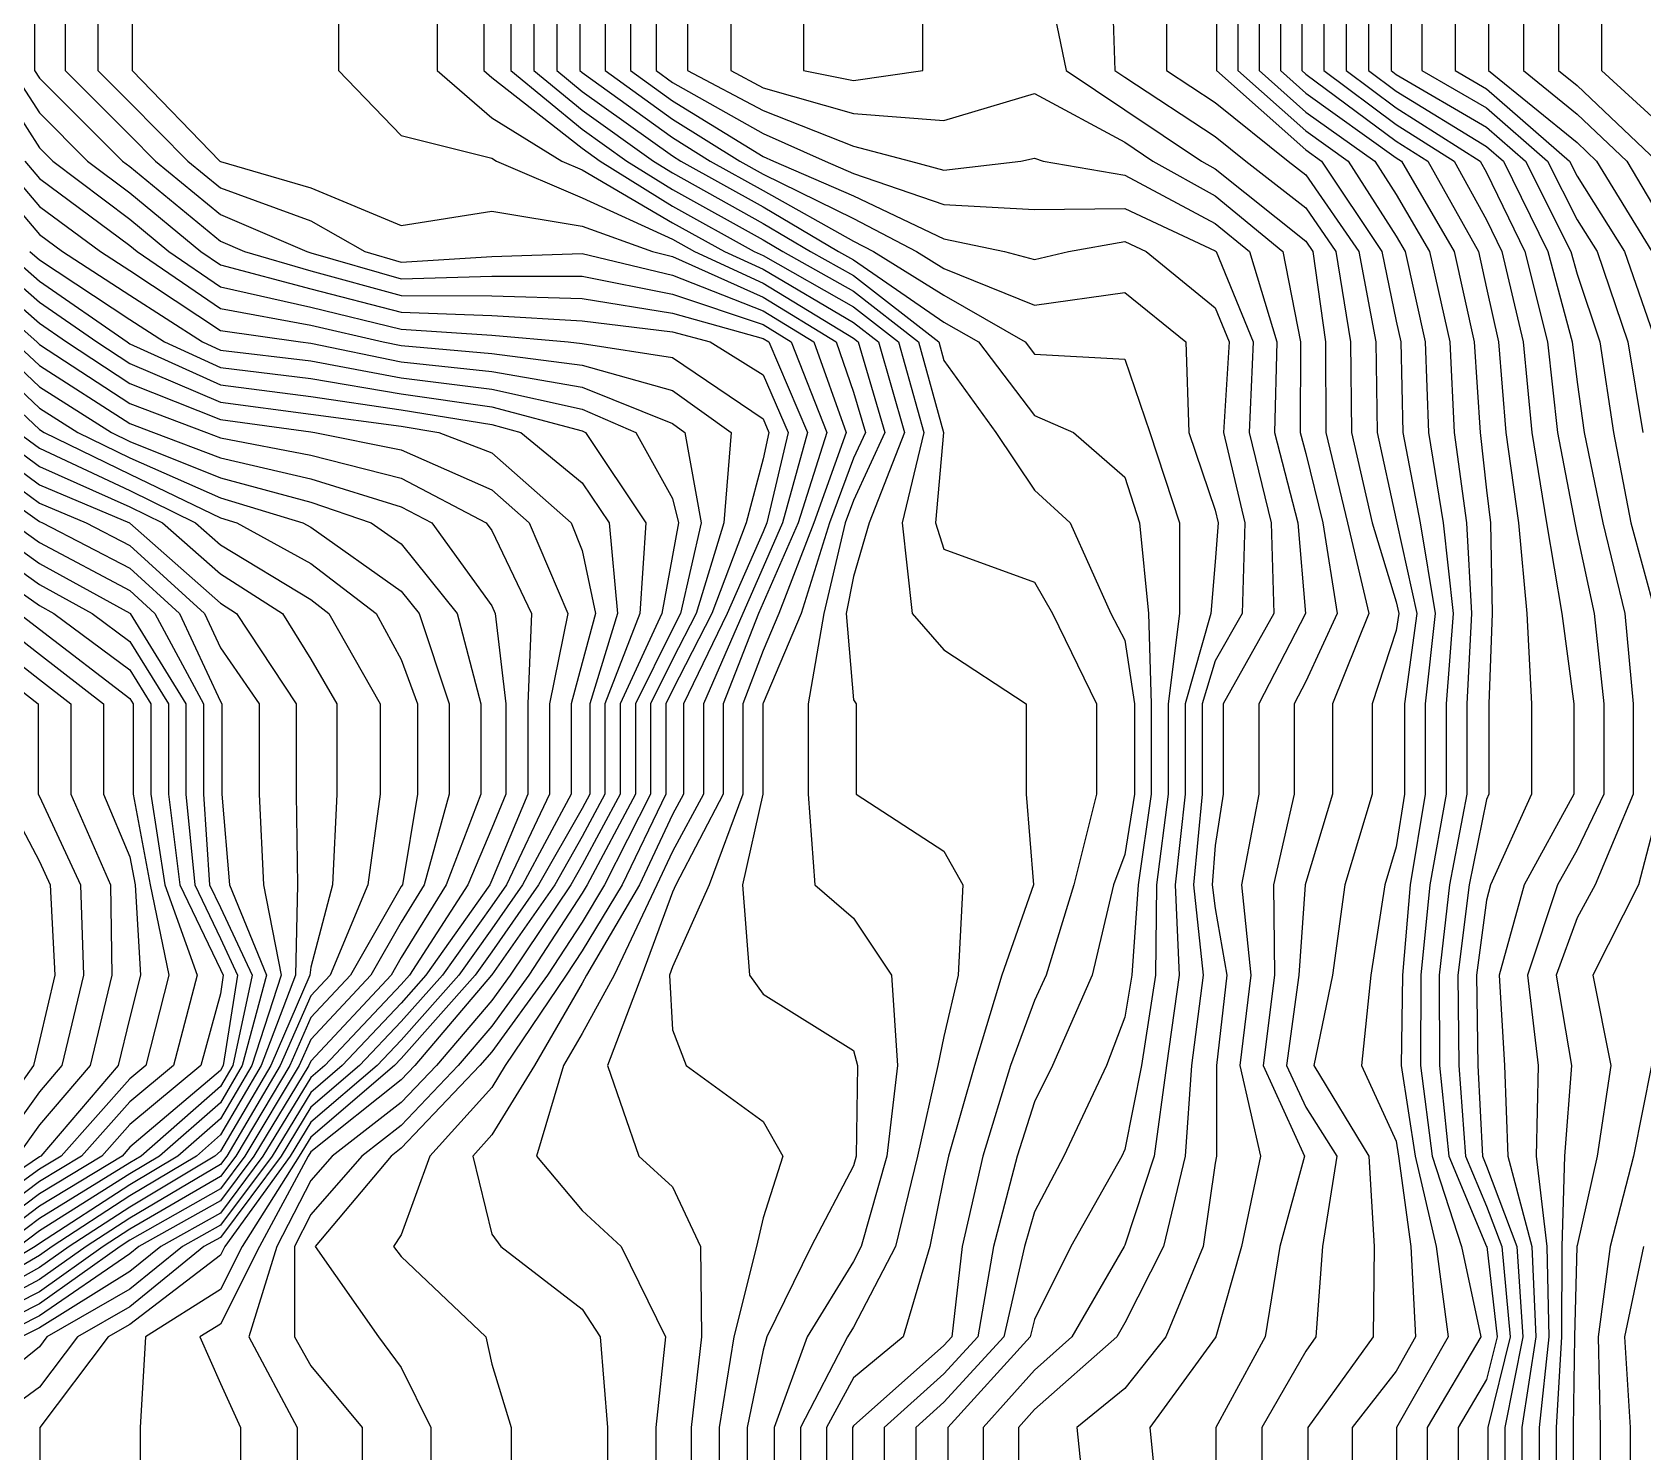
# Model space of a CAD drawing. Header units: metres. Extents: x 549046 to 549770, y 4180130 to 4180826.
# Drawn here: x 549366.7 to 549527.7, y 4180231.6 to 4180373.5 of the extents above; entities that cross this region are included whole.
import ezdxf

# ---------------------------------------------------------------- set-up
doc = ezdxf.new("R2010")
doc.units = ezdxf.units.M
doc.layers.add('CONTOURS', color=7, linetype='Continuous')
doc.layers.add('CONTOURS_INDEX', color=7, linetype='Continuous')

msp = doc.modelspace()

# ---------------------------------------------------------------- linework, layer by layer
at = {"layer": 'CONTOURS'}
for points in [[(549366.9, 4180378.67, 388), (549366.9, 4180369.62, 388), (549367.38, 4180368.87, 388), (549375.69, 4180360.58, 388), (549376.42, 4180360.03, 388), (549385.47, 4180352.57, 388), (549387.88, 4180351.54, 388), (549394.51, 4180349.61, 388), (549403.55, 4180347.14, 388), (549412.59, 4180347.1, 388), (549421.63, 4180346.84, 388), (549430.67, 4180345.39, 388), (549439.72, 4180342.85, 388), (549440.29, 4180342.5, 388), (549444.16, 4180333.46, 388), (549441.67, 4180324.42, 388), (549439.72, 4180319.98, 388), (549437.7, 4180315.37, 388), (549433.75, 4180306.33, 388), (549433.75, 4180297.29, 388), (549430.67, 4180291.56, 388), (549429.11, 4180288.25, 388), (549424.83, 4180279.21, 388), (549421.63, 4180273.39, 388), (549419.77, 4180270.17, 388), (549417.08, 4180261.12, 388), (549421.63, 4180255.68, 388), (549425.52, 4180252.08, 388), (549429.98, 4180243.04, 388), (549429.01, 4180234, 388), (549429.01, 4180224.96, 388)], [(549369.95, 4180378.67, 386), (549369.95, 4180369.62, 386), (549376.42, 4180363.16, 386), (549378.97, 4180360.58, 386), (549385.47, 4180355.23, 386), (549394.1, 4180351.54, 386), (549394.51, 4180351.42, 386), (549403.55, 4180348.81, 386), (549412.59, 4180349.07, 386), (549421.63, 4180349.09, 386), (549430.67, 4180347.28, 386), (549439.72, 4180344.23, 386), (549442.54, 4180342.5, 386), (549446.09, 4180333.46, 386), (549443.23, 4180324.42, 386), (549439.72, 4180316.42, 386), (549439.26, 4180315.37, 386), (549435.73, 4180306.33, 386), (549435.73, 4180297.29, 386), (549431.01, 4180288.25, 386), (549430.67, 4180287.49, 386), (549427.6, 4180279.21, 386), (549424.16, 4180270.17, 386), (549427.31, 4180261.12, 386), (549430.67, 4180258.06, 386), (549433.48, 4180252.08, 386), (549433.56, 4180243.04, 386), (549432.52, 4180234, 386), (549432.52, 4180224.96, 386)], [(549373.23, 4180378.67, 384), (549373.23, 4180369.62, 384), (549376.42, 4180366.43, 384), (549382.2, 4180360.58, 384), (549385.47, 4180357.89, 384), (549394.51, 4180354.61, 384), (549399.91, 4180351.54, 384), (549403.55, 4180350.49, 384), (549412.59, 4180351.04, 384), (549421.63, 4180351.33, 384), (549430.67, 4180349.17, 384), (549439.72, 4180345.61, 384), (549444.79, 4180342.5, 384), (549448.01, 4180333.46, 384), (549444.8, 4180324.42, 384), (549441.3, 4180315.37, 384), (549439.72, 4180311.67, 384), (549437.71, 4180306.33, 384), (549437.71, 4180297.29, 384), (549434.34, 4180288.25, 384), (549430.67, 4180280.03, 384), (549430.37, 4180279.21, 384), (549430.67, 4180273.74, 384), (549432.02, 4180270.17, 384), (549439.72, 4180264.59, 384), (549441.7, 4180261.12, 384), (549439.72, 4180254.95, 384), (549439.05, 4180252.08, 384), (549436.8, 4180243.04, 384), (549435.32, 4180234, 384), (549435.32, 4180224.96, 384)], [(549376.66, 4180378.67, 382), (549376.66, 4180369.62, 382), (549385.43, 4180360.58, 382), (549385.47, 4180360.55, 382), (549394.51, 4180357.9, 382), (549403.55, 4180354.15, 382), (549412.59, 4180355.58, 382), (549421.63, 4180354.08, 382), (549428.66, 4180351.54, 382), (549430.67, 4180351.05, 382), (549439.72, 4180346.99, 382), (549447.04, 4180342.5, 382), (549448.76, 4180337.49, 382), (549449.95, 4180333.46, 382), (549448.76, 4180330.87, 382), (549446.36, 4180324.42, 382), (549443.54, 4180315.37, 382), (549439.72, 4180306.41, 382), (549439.69, 4180306.33, 382), (549439.69, 4180297.29, 382), (549437.66, 4180288.25, 382), (549438.36, 4180279.21, 382), (549439.72, 4180277.3, 382), (549448.76, 4180271.66, 382), (549449.17, 4180270.17, 382), (549449.04, 4180261.12, 382), (549448.76, 4180260.15, 382), (549444.54, 4180252.08, 382), (549440.11, 4180243.04, 382), (549439.72, 4180241.71, 382), (549438.12, 4180234, 382), (549438.12, 4180224.96, 382)], [(549407.15, 4180378.67, 378), (549407.15, 4180369.62, 378), (549412.59, 4180364.91, 378), (549419.59, 4180360.58, 378), (549421.63, 4180359.7, 378), (549430.67, 4180354.42, 378), (549435.86, 4180351.54, 378), (549439.72, 4180349.76, 378), (549448.76, 4180344.44, 378), (549451.25, 4180342.5, 378), (549453.85, 4180333.46, 378), (549450.31, 4180324.42, 378), (549448.76, 4180319.06, 378), (549448.04, 4180315.37, 378), (549448.76, 4180306.73, 378), (549449.04, 4180306.33, 378), (549449.04, 4180297.29, 378), (549457.8, 4180291.59, 378), (549459.69, 4180288.25, 378), (549459.23, 4180279.21, 378), (549457.8, 4180273.07, 378), (549457.18, 4180270.17, 378), (549455.14, 4180261.12, 378), (549452.96, 4180252.08, 378), (549448.76, 4180244.01, 378), (549448.16, 4180243.04, 378), (549443.45, 4180234, 378), (549443.45, 4180224.96, 378)], [(549411.8, 4180378.67, 376), (549411.8, 4180369.62, 376), (549412.59, 4180368.94, 376), (549421.63, 4180361.88, 376), (549423.45, 4180360.58, 376), (549430.67, 4180356.08, 376), (549438.84, 4180351.54, 376), (549439.72, 4180351.14, 376), (549448.76, 4180346, 376), (549453.26, 4180342.5, 376), (549455.79, 4180333.46, 376), (549453.62, 4180324.42, 376), (549454.62, 4180315.37, 376), (549457.8, 4180311.72, 376), (549466.01, 4180306.33, 376), (549466.01, 4180297.29, 376), (549466.76, 4180288.25, 376), (549463.6, 4180279.21, 376), (549460.84, 4180270.17, 376), (549458.24, 4180261.12, 376), (549457.8, 4180259.02, 376), (549456.38, 4180252.08, 376), (549453.72, 4180243.04, 376), (549448.76, 4180238.96, 376), (549446.06, 4180234, 376), (549446.06, 4180224.96, 376)], [(549414.5, 4180378.67, 374), (549414.5, 4180369.62, 374), (549421.63, 4180363.77, 374), (549426.11, 4180360.58, 374), (549430.67, 4180357.74, 374), (549439.72, 4180352.7, 374), (549441.69, 4180351.54, 374), (549448.76, 4180347.57, 374), (549455.27, 4180342.5, 374), (549457.74, 4180333.46, 374), (549456.94, 4180324.42, 374), (549457.8, 4180321.78, 374), (549466.84, 4180318.5, 374), (549468.65, 4180315.37, 374), (549473.04, 4180306.33, 374), (549473.04, 4180297.29, 374), (549470.77, 4180288.25, 374), (549468.03, 4180279.21, 374), (549466.84, 4180276.69, 374), (549464.44, 4180270.17, 374), (549461.68, 4180261.12, 374), (549459.62, 4180252.08, 374), (549458.58, 4180243.04, 374), (549457.8, 4180242.19, 374), (549448.76, 4180234.17, 374), (549448.67, 4180234, 374), (549448.67, 4180224.96, 374)], [(549416.8, 4180378.67, 372), (549416.8, 4180369.62, 372), (549421.63, 4180365.66, 372), (549428.77, 4180360.58, 372), (549430.67, 4180359.39, 372), (549439.72, 4180354.35, 372), (549444.47, 4180351.54, 372), (549448.76, 4180349.13, 372), (549457.29, 4180342.5, 372), (549457.8, 4180340.63, 372), (549462.97, 4180333.46, 372), (549466.84, 4180327.69, 372), (549470.41, 4180324.42, 372), (549474.48, 4180315.37, 372), (549475.88, 4180312.68, 372), (549476.84, 4180306.33, 372), (549476.84, 4180297.29, 372), (549475.88, 4180291.27, 372), (549474.75, 4180288.25, 372), (549472.63, 4180279.21, 372), (549468.64, 4180270.17, 372), (549466.84, 4180266.54, 372), (549465.13, 4180261.12, 372), (549462.74, 4180252.08, 372), (549461.19, 4180243.04, 372), (549457.8, 4180239.36, 372), (549451.82, 4180234, 372), (549451.82, 4180224.96, 372)], [(549421.41, 4180378.67, 368), (549421.41, 4180369.62, 368), (549421.63, 4180369.44, 368), (549430.67, 4180362.93, 368), (549434.44, 4180360.58, 368), (549439.72, 4180357.63, 368), (549448.76, 4180352.58, 368), (549450.75, 4180351.54, 368), (549457.8, 4180347.16, 368), (549465.92, 4180342.5, 368), (549466.84, 4180341.28, 368), (549475.88, 4180340.79, 368), (549478.38, 4180333.46, 368), (549481.36, 4180324.42, 368), (549481.36, 4180315.37, 368), (549480.23, 4180306.33, 368), (549480.23, 4180297.29, 368), (549479.06, 4180288.25, 368), (549478.95, 4180279.21, 368), (549477.54, 4180270.17, 368), (549475.88, 4180261.79, 368), (549475.58, 4180261.12, 368), (549470.48, 4180252.08, 368), (549466.84, 4180244.78, 368), (549466.41, 4180243.04, 368), (549458.2, 4180234, 368), (549458.2, 4180224.96, 368)], [(549423.93, 4180378.67, 366), (549423.93, 4180369.62, 366), (549430.67, 4180364.76, 366), (549437.38, 4180360.58, 366), (549439.72, 4180359.27, 366), (549448.76, 4180354.84, 366), (549455.05, 4180351.54, 366), (549457.8, 4180349.84, 366), (549466.84, 4180346.16, 366), (549475.88, 4180347.45, 366), (549481.98, 4180342.5, 366), (549482.27, 4180333.46, 366), (549484.92, 4180325.68, 366), (549485.22, 4180324.42, 366), (549484.92, 4180320.52, 366), (549484.47, 4180315.37, 366), (549481.92, 4180306.33, 366), (549481.92, 4180297.29, 366), (549480.9, 4180288.25, 366), (549481.33, 4180279.21, 366), (549480.05, 4180270.17, 366), (549478.82, 4180261.12, 366), (549475.88, 4180252.23, 366), (549475.8, 4180252.08, 366), (549470.59, 4180243.04, 366), (549466.84, 4180239.74, 366), (549461.72, 4180234, 366), (549461.72, 4180224.96, 366)], [(549426.47, 4180378.67, 364), (549426.47, 4180369.62, 364), (549430.67, 4180366.6, 364), (549439.72, 4180361.05, 364), (549440.76, 4180360.58, 364), (549448.76, 4180357.09, 364), (549457.8, 4180352.79, 364), (549463.86, 4180351.54, 364), (549466.84, 4180350.73, 364), (549470.24, 4180351.54, 364), (549475.88, 4180352.53, 364), (549478, 4180351.54, 364), (549484.92, 4180345.92, 364), (549486.32, 4180342.5, 364), (549485.74, 4180333.46, 364), (549487.87, 4180324.42, 364), (549487.62, 4180315.37, 364), (549484.92, 4180310.64, 364), (549483.61, 4180306.33, 364), (549483.61, 4180297.29, 364), (549482.75, 4180288.25, 364), (549483.7, 4180279.21, 364), (549482.56, 4180270.17, 364), (549481.91, 4180261.12, 364), (549479.76, 4180252.08, 364), (549475.88, 4180244.44, 364), (549475.07, 4180243.04, 364), (549466.84, 4180235.79, 364), (549465.24, 4180234, 364), (549465.24, 4180224.96, 364)], [(549429.02, 4180378.67, 362), (549429.02, 4180369.62, 362), (549430.67, 4180368.43, 362), (549439.72, 4180363.33, 362), (549445.92, 4180360.58, 362), (549448.76, 4180359.34, 362), (549457.8, 4180356.23, 362), (549466.84, 4180355.73, 362), (549475.88, 4180355.85, 362), (549484.92, 4180351.62, 362), (549485.02, 4180351.54, 362), (549488.7, 4180342.5, 362), (549488.3, 4180333.46, 362), (549490.52, 4180324.42, 362), (549490.78, 4180315.37, 362), (549485.72, 4180306.33, 362), (549485.72, 4180297.29, 362), (549484.92, 4180292.18, 362), (549484.6, 4180288.25, 362), (549484.92, 4180285.87, 362), (549486.08, 4180279.21, 362), (549485.06, 4180270.17, 362), (549485.04, 4180261.12, 362), (549484.92, 4180260.4, 362), (549483.7, 4180252.08, 362), (549479.98, 4180243.04, 362), (549475.88, 4180237.9, 362), (549471.07, 4180234, 362), (549472.02, 4180224.96, 362)], [(549436.48, 4180378.67, 358), (549436.48, 4180369.62, 358), (549439.72, 4180367.9, 358), (549448.76, 4180365.34, 358), (549457.8, 4180364.63, 358), (549466.84, 4180367.35, 358), (549475.88, 4180362.46, 358), (549478.69, 4180360.58, 358), (549484.92, 4180357.09, 358), (549491.66, 4180351.54, 358), (549493.45, 4180342.5, 358), (549493.41, 4180333.46, 358), (549493.97, 4180331.34, 358), (549495.69, 4180324.42, 358), (549497.11, 4180315.37, 358), (549493.97, 4180308.56, 358), (549492.82, 4180306.33, 358), (549492.82, 4180297.29, 358), (549490.73, 4180288.25, 358), (549490.86, 4180279.21, 358), (549489.71, 4180270.17, 358), (549493.83, 4180261.12, 358), (549491.37, 4180252.08, 358), (549489.91, 4180243.04, 358), (549484.99, 4180234, 358), (549484.99, 4180224.96, 358)], [(549443.75, 4180378.67, 356), (549443.75, 4180369.62, 356), (549448.76, 4180368.62, 356), (549455.7, 4180369.62, 356), (549455.7, 4180378.67, 356)], [(549468.16, 4180378.67, 356), (549470.01, 4180369.62, 356), (549475.88, 4180365.71, 356), (549483.56, 4180360.58, 356), (549484.92, 4180359.82, 356), (549493.97, 4180352.56, 356), (549494.67, 4180351.54, 356), (549495.93, 4180342.5, 356), (549495.98, 4180333.46, 356), (549498.15, 4180324.42, 356), (549500.29, 4180315.37, 356), (549496.64, 4180306.33, 356), (549496.64, 4180297.29, 356), (549493.97, 4180288.47, 356), (549493.91, 4180288.25, 356), (549493.26, 4180279.21, 356), (549492.04, 4180270.17, 356), (549493.97, 4180266, 356), (549497.07, 4180261.12, 356), (549495.63, 4180252.08, 356), (549494.99, 4180243.04, 356), (549493.97, 4180241.62, 356), (549489.58, 4180234, 356), (549489.58, 4180224.96, 356)], [(549474.58, 4180378.67, 354), (549474.89, 4180369.62, 354), (549475.88, 4180368.96, 354), (549484.92, 4180363.03, 354), (549487.98, 4180360.58, 354), (549493.97, 4180355.89, 354), (549496.97, 4180351.54, 354), (549498.45, 4180342.5, 354), (549498.54, 4180333.46, 354), (549500.61, 4180324.42, 354), (549503.01, 4180316.53, 354), (549503.27, 4180315.37, 354), (549503.01, 4180313.65, 354), (549500.61, 4180306.33, 354), (549500.61, 4180297.29, 354), (549497.88, 4180288.25, 354), (549496.65, 4180279.21, 354), (549494.78, 4180270.17, 354), (549500.26, 4180261.12, 354), (549500.8, 4180252.08, 354), (549500.7, 4180243.04, 354), (549494.17, 4180234, 354), (549494.17, 4180224.96, 354)], [(549480.04, 4180378.67, 352), (549480.04, 4180369.62, 352), (549484.92, 4180366.43, 352), (549492.22, 4180360.58, 352), (549493.97, 4180359.22, 352), (549499.26, 4180351.54, 352), (549500.97, 4180342.5, 352), (549501.1, 4180333.46, 352), (549503.01, 4180324.71, 352), (549503.07, 4180324.42, 352), (549505.08, 4180315.37, 352), (549503.83, 4180306.33, 352), (549503.83, 4180297.29, 352), (549503.01, 4180292.05, 352), (549501.87, 4180288.25, 352), (549500.48, 4180279.21, 352), (549499.53, 4180270.17, 352), (549503.01, 4180262.6, 352), (549503.25, 4180261.12, 352), (549504.46, 4180252.08, 352), (549504.95, 4180243.04, 352), (549503.01, 4180239.64, 352), (549498.6, 4180234, 352), (549498.6, 4180224.96, 352)], [(549487.18, 4180378.67, 348), (549487.18, 4180369.62, 348), (549493.97, 4180363.59, 348), (549498.2, 4180360.58, 348), (549503.01, 4180353.08, 348), (549503.91, 4180351.54, 348), (549505.91, 4180342.5, 348), (549506.24, 4180333.46, 348), (549507.72, 4180324.42, 348), (549508.71, 4180315.37, 348), (549507.99, 4180306.33, 348), (549507.99, 4180297.29, 348), (549506.38, 4180288.25, 348), (549505.48, 4180279.21, 348), (549505.43, 4180270.17, 348), (549506.6, 4180261.12, 348), (549509.53, 4180252.08, 348), (549511.47, 4180243.04, 348), (549506.12, 4180234, 348), (549506.12, 4180224.96, 348)], [(549489.31, 4180378.67, 346), (549489.31, 4180369.62, 346), (549493.97, 4180365.48, 346), (549500.87, 4180360.58, 346), (549503.01, 4180357.24, 346), (549506.35, 4180351.54, 346), (549508.36, 4180342.5, 346), (549508.82, 4180333.46, 346), (549510.05, 4180324.42, 346), (549510.52, 4180315.37, 346), (549510.08, 4180306.33, 346), (549510.08, 4180297.29, 346), (549508.34, 4180288.25, 346), (549507.32, 4180279.21, 346), (549507.35, 4180270.17, 346), (549508.27, 4180261.12, 346), (549512.05, 4180252.1, 346), (549512.06, 4180252.08, 346), (549513.11, 4180243.04, 346), (549512.05, 4180238.79, 346), (549509.2, 4180234, 346), (549509.2, 4180224.96, 346)], [(549491.43, 4180378.67, 344), (549491.43, 4180369.62, 344), (549493.97, 4180367.37, 344), (549503.01, 4180360.91, 344), (549503.53, 4180360.58, 344), (549508.79, 4180351.54, 344), (549510.8, 4180342.5, 344), (549511.4, 4180333.46, 344), (549512.05, 4180327.68, 344), (549512.45, 4180324.42, 344), (549512.59, 4180315.37, 344), (549512.27, 4180306.33, 344), (549512.27, 4180297.29, 344), (549512.05, 4180296.78, 344), (549510.31, 4180288.25, 344), (549509.17, 4180279.21, 344), (549509.26, 4180270.17, 344), (549509.95, 4180261.12, 344), (549512.05, 4180256.11, 344), (549513.56, 4180252.08, 344), (549514.39, 4180243.04, 344), (549512.18, 4180234, 344), (549512.18, 4180224.96, 344)], [(549493.56, 4180378.67, 342), (549493.56, 4180369.62, 342), (549493.97, 4180369.26, 342), (549503.01, 4180362.58, 342), (549506.16, 4180360.58, 342), (549511.23, 4180351.54, 342), (549512.05, 4180347.87, 342), (549513.24, 4180342.5, 342), (549513.98, 4180333.46, 342), (549515.25, 4180324.42, 342), (549516.07, 4180315.37, 342), (549516.52, 4180306.33, 342), (549516.52, 4180297.29, 342), (549512.44, 4180288.25, 342), (549512.05, 4180286.69, 342), (549511.02, 4180279.21, 342), (549511.17, 4180270.17, 342), (549511.63, 4180261.12, 342), (549512.05, 4180260.12, 342), (549515.06, 4180252.08, 342), (549515.68, 4180243.04, 342), (549513.88, 4180234, 342), (549513.88, 4180224.96, 342)], [(549498.01, 4180378.67, 338), (549498.01, 4180369.62, 338), (549503.01, 4180365.91, 338), (549511.41, 4180360.58, 338), (549512.05, 4180359.44, 338), (549515.88, 4180351.54, 338), (549518.15, 4180342.5, 338), (549519.14, 4180333.46, 338), (549520.86, 4180324.42, 338), (549521.09, 4180323.24, 338), (549522.81, 4180315.37, 338), (549523.78, 4180306.33, 338), (549523.78, 4180297.29, 338), (549521.09, 4180291.73, 338), (549519.15, 4180288.25, 338), (549516.15, 4180279.21, 338), (549517.19, 4180270.17, 338), (549516.99, 4180261.12, 338), (549518.07, 4180252.08, 338), (549518.26, 4180243.04, 338), (549517.29, 4180234, 338), (549517.29, 4180224.96, 338)], [(549500.25, 4180378.67, 336), (549500.25, 4180369.62, 336), (549503.01, 4180367.57, 336), (549512.05, 4180362.04, 336), (549513.72, 4180360.58, 336), (549518.18, 4180351.54, 336), (549520.61, 4180342.5, 336), (549521.09, 4180338.49, 336), (549521.81, 4180333.46, 336), (549523.67, 4180324.42, 336), (549525.87, 4180315.37, 336), (549526.69, 4180306.33, 336), (549526.69, 4180297.29, 336), (549522.91, 4180288.25, 336), (549521.09, 4180284.95, 336), (549519, 4180279.21, 336), (549520.52, 4180270.17, 336), (549519.82, 4180261.12, 336), (549519.58, 4180252.08, 336), (549519.54, 4180243.04, 336), (549518.99, 4180234, 336), (549518.99, 4180224.96, 336)], [(549502.49, 4180378.67, 334), (549502.49, 4180369.62, 334), (549503.01, 4180369.24, 334), (549512.05, 4180363.96, 334), (549515.92, 4180360.58, 334), (549520.48, 4180351.54, 334), (549521.09, 4180349.28, 334), (549523.35, 4180342.5, 334), (549524.74, 4180333.46, 334), (549526.48, 4180324.42, 334), (549528.94, 4180315.37, 334)], [(549505.57, 4180378.67, 332), (549505.57, 4180369.62, 332), (549512.05, 4180365.89, 332), (549518.12, 4180360.58, 332), (549521.09, 4180354.72, 332), (549523.09, 4180351.54, 332), (549526.16, 4180342.5, 332), (549527.66, 4180333.46, 332)], [(549512.24, 4180378.67, 328), (549512.24, 4180369.62, 328), (549521.09, 4180362.43, 328), (549523.04, 4180360.58, 328), (549528.57, 4180351.54, 328)], [(549515.74, 4180378.67, 326), (549515.74, 4180369.62, 326), (549521.09, 4180365.27, 326), (549526.06, 4180360.58, 326), (549530.13, 4180353.71, 326)], [(549519.24, 4180378.67, 324), (549519.24, 4180369.62, 324), (549521.09, 4180368.12, 324), (549529.07, 4180360.58, 324)], [(549523.52, 4180378.67, 322), (549523.52, 4180369.62, 322), (549530.13, 4180363.61, 322)], [(549362.42, 4180369.62, 392), (549367.38, 4180361.9, 392), (549368.71, 4180360.58, 392), (549376.42, 4180354.76, 392), (549380.33, 4180351.54, 392), (549385.47, 4180348.02, 392), (549394.51, 4180345.99, 392), (549403.55, 4180343.79, 392), (549412.59, 4180343.17, 392), (549420.22, 4180342.5, 392), (549421.63, 4180342.36, 392), (549430.67, 4180340.95, 392), (549439.72, 4180334.81, 392), (549440.31, 4180333.46, 392), (549439.72, 4180330.83, 392), (549438.03, 4180324.42, 392), (549434.59, 4180315.37, 392), (549430.67, 4180307.69, 392), (549430, 4180306.33, 392), (549430, 4180297.29, 392), (549425.63, 4180288.25, 392), (549421.63, 4180281.64, 392), (549420.05, 4180279.21, 392), (549413.94, 4180270.17, 392), (549412.59, 4180267.97, 392), (549406.39, 4180261.12, 392), (549403.55, 4180253.26, 392), (549402.78, 4180252.08, 392), (549403.55, 4180251.07, 392), (549411.99, 4180243.04, 392), (549412.59, 4180240.33, 392), (549414.53, 4180234, 392), (549414.53, 4180224.96, 392)], [(549361.16, 4180360.58, 398), (549367.38, 4180353.23, 398), (549369.68, 4180351.54, 398), (549376.42, 4180347.19, 398), (549383.67, 4180342.5, 398), (549385.47, 4180341.68, 398), (549394.51, 4180340.6, 398), (549403.55, 4180338.91, 398), (549412.59, 4180337.79, 398), (549421.63, 4180335.79, 398), (549426.99, 4180333.46, 398), (549430.67, 4180326.86, 398), (549431.28, 4180324.42, 398), (549430.67, 4180321.17, 398), (549429.6, 4180315.37, 398), (549425.43, 4180306.33, 398), (549425.43, 4180297.29, 398), (549421.63, 4180290.24, 398), (549420.49, 4180288.25, 398), (549414.45, 4180279.21, 398), (549412.59, 4180276.67, 398), (549407.07, 4180270.17, 398), (549403.55, 4180266.47, 398), (549396.64, 4180261.12, 398), (549394.51, 4180258.67, 398), (549391.12, 4180252.08, 398), (549388.32, 4180243.04, 398), (549393.13, 4180234, 398), (549393.13, 4180224.96, 398)], [(549363.54, 4180360.58, 396), (549367.38, 4180356.04, 396), (549373.48, 4180351.54, 396), (549376.42, 4180349.64, 396), (549385.47, 4180343.65, 396), (549393.47, 4180342.5, 396), (549394.51, 4180342.38, 396), (549403.55, 4180340.52, 396), (549412.59, 4180339.56, 396), (549421.63, 4180337.98, 396), (549430.67, 4180334.34, 396), (549431.9, 4180333.46, 396), (549433.53, 4180324.42, 396), (549431.48, 4180315.37, 396), (549430.67, 4180313.8, 396), (549426.96, 4180306.33, 396), (549426.96, 4180297.29, 396), (549422.14, 4180288.25, 396), (549421.63, 4180287.41, 396), (549416.31, 4180279.21, 396), (549412.59, 4180274.1, 396), (549409.25, 4180270.17, 396), (549403.55, 4180264.18, 396), (549399.6, 4180261.12, 396), (549394.51, 4180255.28, 396), (549392.87, 4180252.08, 396), (549392.89, 4180243.04, 396), (549394.51, 4180240.16, 396), (549399.64, 4180234, 396), (549399.64, 4180224.96, 396)], [(549365.91, 4180360.58, 394), (549367.38, 4180358.84, 394), (549376.42, 4180352.13, 394), (549377.14, 4180351.54, 394), (549385.47, 4180345.83, 394), (549394.51, 4180344.18, 394), (549401.75, 4180342.5, 394), (549403.55, 4180342.13, 394), (549412.59, 4180341.33, 394), (549421.63, 4180340.17, 394), (549430.67, 4180337.65, 394), (549436.52, 4180333.46, 394), (549435.78, 4180324.42, 394), (549433.03, 4180315.37, 394), (549430.67, 4180310.75, 394), (549428.48, 4180306.33, 394), (549428.48, 4180297.29, 394), (549423.88, 4180288.25, 394), (549421.63, 4180284.52, 394), (549418.18, 4180279.21, 394), (549412.59, 4180271.54, 394), (549411.42, 4180270.17, 394), (549403.55, 4180261.9, 394), (549402.55, 4180261.12, 394), (549394.96, 4180252.08, 394), (549401.29, 4180243.04, 394), (549403.55, 4180240, 394), (549406.51, 4180234, 394), (549406.51, 4180224.96, 394)], [(549359.19, 4180351.54, 406), (549367.38, 4180344.37, 406), (549370.07, 4180342.5, 406), (549376.42, 4180338.34, 406), (549385.47, 4180334.74, 406), (549394.51, 4180333.51, 406), (549394.91, 4180333.46, 406), (549403.55, 4180331.73, 406), (549412.59, 4180327.73, 406), (549416.35, 4180324.42, 406), (549420.19, 4180315.37, 406), (549418.37, 4180306.33, 406), (549418.37, 4180297.29, 406), (549414.06, 4180288.25, 406), (549412.59, 4180286.15, 406), (549407.66, 4180279.21, 406), (549403.55, 4180274.57, 406), (549399.39, 4180270.17, 406), (549394.51, 4180266, 406), (549391.54, 4180261.12, 406), (549385.47, 4180253, 406), (549383.83, 4180252.08, 406), (549376.42, 4180246.06, 406), (549371.19, 4180243.04, 406), (549367.38, 4180238.02, 406), (549361.84, 4180234, 406)], [(549361.6, 4180351.54, 404), (549367.38, 4180346.48, 404), (549373.11, 4180342.5, 404), (549376.42, 4180340.33, 404), (549385.47, 4180336.47, 404), (549394.51, 4180335.28, 404), (549403.55, 4180334.09, 404), (549407.3, 4180333.46, 404), (549412.59, 4180331.41, 404), (549420.54, 4180324.42, 404), (549421.63, 4180321.67, 404), (549422.96, 4180315.37, 404), (549421.63, 4180310.44, 404), (549420.55, 4180306.33, 404), (549420.55, 4180297.29, 404), (549415.67, 4180288.25, 404), (549412.59, 4180283.84, 404), (549409.3, 4180279.21, 404), (549403.55, 4180272.72, 404), (549401.14, 4180270.17, 404), (549394.51, 4180264.51, 404), (549392.44, 4180261.12, 404), (549385.9, 4180252.08, 404), (549385.47, 4180251.23, 404), (549376.42, 4180244.3, 404), (549374.25, 4180243.04, 404), (549367.41, 4180234, 404), (549367.41, 4180224.96, 404)], [(549364.01, 4180351.54, 402), (549367.38, 4180348.59, 402), (549376.16, 4180342.5, 402), (549376.42, 4180342.32, 402), (549385.47, 4180338.21, 402), (549394.51, 4180337.06, 402), (549403.55, 4180335.7, 402), (549412.59, 4180334.24, 402), (549415.5, 4180333.46, 402), (549421.63, 4180328.41, 402), (549424.34, 4180324.42, 402), (549425.18, 4180315.37, 402), (549422.39, 4180306.33, 402), (549422.39, 4180297.29, 402), (549421.63, 4180295.88, 402), (549417.28, 4180288.25, 402), (549412.59, 4180281.53, 402), (549410.94, 4180279.21, 402), (549403.55, 4180270.87, 402), (549402.88, 4180270.17, 402), (549394.51, 4180263.02, 402), (549393.35, 4180261.12, 402), (549387.64, 4180252.08, 402), (549385.47, 4180247.78, 402), (549377.99, 4180243.04, 402), (549377.45, 4180234, 402), (549377.45, 4180224.96, 402)], [(549358.34, 4180350.25, 408), (549367.12, 4180342.5, 408), (549367.38, 4180342.25, 408), (549376.42, 4180336.34, 408), (549384.08, 4180333.46, 408), (549385.47, 4180332.93, 408), (549394.51, 4180331.18, 408), (549403.55, 4180328.87, 408), (549412.04, 4180324.42, 408), (549412.59, 4180323.66, 408), (549416.57, 4180315.37, 408), (549416.19, 4180306.33, 408), (549416.19, 4180297.29, 408), (549412.59, 4180288.7, 408), (549412.4, 4180288.25, 408), (549406.02, 4180279.21, 408), (549403.55, 4180276.42, 408), (549397.65, 4180270.17, 408), (549394.51, 4180267.49, 408), (549390.63, 4180261.12, 408), (549385.47, 4180254.21, 408), (549381.67, 4180252.08, 408), (549376.42, 4180247.82, 408), (549368.13, 4180243.04, 408), (549367.38, 4180242.05, 408), (549358.34, 4180234.75, 408)], [(549358.34, 4180342.25, 416), (549367.38, 4180333.75, 416), (549367.84, 4180333.46, 416), (549376.42, 4180329.29, 416), (549385.47, 4180324.91, 416), (549387.11, 4180324.42, 416), (549394.51, 4180320.37, 416), (549401.03, 4180315.37, 416), (549403.55, 4180310.76, 416), (549405.18, 4180306.33, 416), (549405.18, 4180297.29, 416), (549403.66, 4180288.25, 416), (549403.55, 4180288.07, 416), (549398.47, 4180279.21, 416), (549394.51, 4180274.97, 416), (549392.41, 4180270.17, 416), (549387, 4180261.12, 416), (549385.47, 4180259.07, 416), (549376.42, 4180253.83, 416), (549373.74, 4180252.08, 416), (549367.38, 4180247.57, 416), (549358.48, 4180243.04, 416)], [(549360.35, 4180342.5, 414), (549367.38, 4180335.87, 414), (549371.21, 4180333.46, 414), (549376.42, 4180330.93, 414), (549385.47, 4180326.92, 414), (549393.72, 4180324.42, 414), (549394.51, 4180323.98, 414), (549403.55, 4180317.58, 414), (549405.33, 4180315.37, 414), (549408.34, 4180306.33, 414), (549408.34, 4180297.29, 414), (549405.85, 4180288.25, 414), (549403.55, 4180284.52, 414), (549400.5, 4180279.21, 414), (549394.51, 4180272.79, 414), (549393.36, 4180270.17, 414), (549387.91, 4180261.12, 414), (549385.47, 4180257.85, 414), (549376.42, 4180252.72, 414), (549375.44, 4180252.08, 414), (549367.38, 4180246.36, 414), (549360.85, 4180243.04, 414)], [(549362.61, 4180342.5, 412), (549367.38, 4180338, 412), (549374.57, 4180333.46, 412), (549376.42, 4180332.56, 412), (549385.47, 4180328.92, 412), (549394.51, 4180326.48, 412), (549400.53, 4180324.42, 412), (549403.55, 4180322.32, 412), (549409.15, 4180315.37, 412), (549411.5, 4180306.33, 412), (549411.5, 4180297.29, 412), (549408.03, 4180288.25, 412), (549403.55, 4180280.97, 412), (549402.54, 4180279.21, 412), (549394.51, 4180270.61, 412), (549394.32, 4180270.17, 412), (549388.82, 4180261.12, 412), (549385.47, 4180256.64, 412), (549377.33, 4180252.08, 412), (549376.42, 4180251.34, 412), (549367.38, 4180245.16, 412), (549363.22, 4180243.04, 412)], [(549365.25, 4180333.46, 418), (549367.38, 4180331.88, 418), (549376.42, 4180327.66, 418), (549382.99, 4180324.42, 418), (549385.47, 4180322.23, 418), (549394.51, 4180316.75, 418), (549396.31, 4180315.37, 418), (549401.44, 4180306.33, 418), (549401.44, 4180297.29, 418), (549400.2, 4180288.25, 418), (549396.43, 4180279.21, 418), (549394.51, 4180277.15, 418), (549391.46, 4180270.17, 418), (549386.1, 4180261.12, 418), (549385.47, 4180260.28, 418), (549376.42, 4180254.93, 418), (549372.04, 4180252.08, 418), (549367.38, 4180248.78, 418), (549358.34, 4180243.97, 418)], [(549360.33, 4180333.46, 422), (549367.38, 4180328.21, 422), (549376.38, 4180324.42, 422), (549376.42, 4180324.39, 422), (549385.47, 4180316.4, 422), (549387.08, 4180315.37, 422), (549393.03, 4180306.33, 422), (549393.03, 4180297.29, 422), (549393.19, 4180288.25, 422), (549392.98, 4180279.21, 422), (549389.55, 4180270.17, 422), (549385.47, 4180263.23, 422), (549383.07, 4180261.12, 422), (549376.42, 4180257.14, 422), (549368.65, 4180252.08, 422), (549367.38, 4180251.19, 422), (549358.34, 4180245.93, 422)], [(549358.34, 4180333.05, 424), (549367.38, 4180326.38, 424), (549372.04, 4180324.42, 424), (549376.42, 4180322.14, 424), (549383.87, 4180315.37, 424), (549385.47, 4180311.91, 424), (549389.33, 4180306.33, 424), (549389.33, 4180297.29, 424), (549389.78, 4180288.25, 424), (549391.53, 4180279.21, 424), (549388.6, 4180270.17, 424), (549385.47, 4180264.85, 424), (549381.23, 4180261.12, 424), (549376.42, 4180258.24, 424), (549367.38, 4180252.4, 424), (549366.96, 4180252.08, 424), (549358.34, 4180246.92, 424)], [(549358.34, 4180330.97, 426), (549367.38, 4180324.55, 426), (549367.7, 4180324.42, 426), (549376.42, 4180319.9, 426), (549381.39, 4180315.37, 426), (549385.47, 4180306.56, 426), (549385.63, 4180306.33, 426), (549385.63, 4180297.29, 426), (549386.38, 4180288.25, 426), (549390.08, 4180279.21, 426), (549387.65, 4180270.17, 426), (549385.47, 4180266.46, 426), (549379.39, 4180261.12, 426), (549376.42, 4180259.34, 426), (549367.38, 4180253.64, 426), (549365.32, 4180252.08, 426)], [(549358.78, 4180324.42, 432), (549367.38, 4180318.26, 432), (549372.64, 4180315.37, 432), (549376.42, 4180312.56, 432), (549380.27, 4180306.33, 432), (549380.27, 4180297.29, 432), (549381.41, 4180288.25, 432), (549385.47, 4180279.78, 432), (549385.74, 4180279.21, 432), (549385.47, 4180277.33, 432), (549383.52, 4180270.17, 432), (549376.42, 4180264.28, 432), (549373.61, 4180261.12, 432), (549367.38, 4180257.34, 432), (549360.4, 4180252.08, 432)], [(549364.66, 4180324.42, 428), (549367.38, 4180322.47, 428), (549376.42, 4180317.65, 428), (549378.92, 4180315.37, 428), (549383.78, 4180306.33, 428), (549383.78, 4180297.29, 428), (549384.38, 4180288.25, 428), (549385.47, 4180285.98, 428), (549388.63, 4180279.21, 428), (549386.7, 4180270.17, 428), (549385.47, 4180268.08, 428), (549377.56, 4180261.12, 428), (549376.42, 4180260.45, 428), (549367.38, 4180254.87, 428), (549363.68, 4180252.08, 428)], [(549358.34, 4180322.51, 434), (549367.38, 4180316.16, 434), (549368.81, 4180315.37, 434), (549376.42, 4180309.71, 434), (549378.51, 4180306.33, 434), (549378.51, 4180297.29, 434), (549379.93, 4180288.25, 434), (549383.15, 4180279.21, 434), (549380.78, 4180270.17, 434), (549376.42, 4180266.56, 434), (549371.58, 4180261.12, 434), (549367.38, 4180258.58, 434), (549358.75, 4180252.08, 434)], [(549365.37, 4180315.37, 436), (549367.38, 4180313.79, 436), (549376.42, 4180306.86, 436), (549376.75, 4180306.33, 436), (549376.75, 4180297.29, 436), (549378.45, 4180288.25, 436), (549380.31, 4180279.21, 436), (549378.03, 4180270.17, 436), (549376.42, 4180268.83, 436), (549369.54, 4180261.12, 436), (549367.38, 4180259.81, 436), (549358.34, 4180253.29, 436)], [(549362.17, 4180315.37, 438), (549367.38, 4180311.28, 438), (549373.77, 4180306.33, 438), (549373.77, 4180297.29, 438), (549376.42, 4180291.03, 438), (549376.96, 4180288.25, 438), (549377.47, 4180279.21, 438), (549376.42, 4180274.96, 438), (549375.26, 4180270.17, 438), (549367.51, 4180261.12, 438), (549367.38, 4180261.05, 438), (549358.34, 4180254.91, 438)], [(549358.34, 4180313.25, 442), (549367.26, 4180306.33, 442), (549367.26, 4180297.29, 442), (549367.38, 4180297.06, 442), (549371.48, 4180288.25, 442), (549371.77, 4180279.21, 442), (549369.62, 4180270.17, 442), (549367.38, 4180267.54, 442), (549362.75, 4180261.12, 442)], [(549363.85, 4180297.29, 444), (549367.38, 4180290.56, 444), (549368.46, 4180288.25, 444), (549368.92, 4180279.21, 444), (549367.38, 4180272.67, 444), (549366.8, 4180270.17, 444), (549360.35, 4180261.12, 444)], [(549529.61, 4180297.29, 334), (549527.23, 4180288.25, 334), (549522.67, 4180279.21, 334), (549524.47, 4180270.17, 334), (549523.1, 4180261.12, 334), (549521.09, 4180252.18, 334), (549521.08, 4180252.08, 334), (549520.83, 4180243.04, 334), (549520.69, 4180234, 334), (549520.69, 4180224.96, 334)], [(549528.54, 4180270.17, 332), (549526.74, 4180261.12, 332), (549524.4, 4180252.08, 332), (549523.19, 4180243.04, 332), (549523.4, 4180234, 332), (549523.4, 4180224.96, 332), (549522.76, 4180215.92, 332), (549521.09, 4180212.67, 332), (549519.45, 4180206.88, 332), (549516.58, 4180197.83, 332), (549512.05, 4180191.22, 332), (549506.2, 4180188.79, 332), (549503.01, 4180186.26, 332), (549493.97, 4180179.79, 332), (549493.89, 4180179.75, 332), (549484.92, 4180174.16, 332), (549479.69, 4180170.71, 332), (549475.88, 4180168.1, 332), (549472.58, 4180161.67, 332), (549472.58, 4180152.63, 332), (549466.84, 4180144.68, 332), (549466.04, 4180143.58, 332), (549465.11, 4180134.54, 332), (549465.11, 4180130.02, 332)]]:
    msp.add_polyline3d(points, dxfattribs=at)
at = {"layer": 'CONTOURS_INDEX'}
for points in [[(549397.28, 4180378.67, 380), (549397.28, 4180369.62, 380), (549403.55, 4180363.13, 380), (549412.59, 4180360.88, 380), (549413.08, 4180360.58, 380), (549421.63, 4180356.89, 380), (549430.67, 4180352.77, 380), (549432.88, 4180351.54, 380), (549439.72, 4180348.37, 380), (549448.76, 4180342.87, 380), (549449.23, 4180342.5, 380), (549451.9, 4180333.46, 380), (549448.76, 4180326.66, 380), (549447.92, 4180324.42, 380), (549445.79, 4180315.37, 380), (549444.24, 4180306.33, 380), (549444.24, 4180297.29, 380), (549444.9, 4180288.25, 380), (549448.76, 4180284.92, 380), (549452.55, 4180279.21, 380), (549453.17, 4180270.17, 380), (549452.09, 4180261.12, 380), (549449.54, 4180252.08, 380), (549448.76, 4180250.57, 380), (549444.14, 4180243.04, 380), (549440.84, 4180234, 380), (549440.84, 4180224.96, 380)], [(549419.11, 4180378.67, 370), (549419.11, 4180369.62, 370), (549421.63, 4180367.55, 370), (549430.67, 4180361.1, 370), (549431.5, 4180360.58, 370), (549439.72, 4180355.99, 370), (549447.26, 4180351.54, 370), (549448.76, 4180350.7, 370), (549457.8, 4180344.49, 370), (549461.27, 4180342.5, 370), (549466.84, 4180335.14, 370), (549470.76, 4180333.46, 370), (549475.88, 4180328.98, 370), (549477.35, 4180324.42, 370), (549478.25, 4180315.37, 370), (549478.53, 4180306.33, 370), (549478.53, 4180297.29, 370), (549477.21, 4180288.25, 370), (549476.58, 4180279.21, 370), (549475.88, 4180275.01, 370), (549474.04, 4180270.17, 370), (549469.77, 4180261.12, 370), (549466.84, 4180255.56, 370), (549465.86, 4180252.08, 370), (549463.8, 4180243.04, 370), (549457.8, 4180236.52, 370), (549454.99, 4180234, 370), (549454.99, 4180224.96, 370)], [(549432.17, 4180378.67, 360), (549432.17, 4180369.62, 360), (549439.72, 4180365.62, 360), (549448.76, 4180362.06, 360), (549454.47, 4180360.58, 360), (549457.8, 4180359.68, 360), (549465.5, 4180360.58, 360), (549466.84, 4180360.88, 360), (549467.72, 4180360.58, 360), (549475.88, 4180359.17, 360), (549484.92, 4180354.35, 360), (549488.34, 4180351.54, 360), (549491.07, 4180342.5, 360), (549490.86, 4180333.46, 360), (549493.18, 4180324.42, 360), (549493.94, 4180315.37, 360), (549489.27, 4180306.33, 360), (549489.27, 4180297.29, 360), (549487.55, 4180288.25, 360), (549488.47, 4180279.21, 360), (549487.38, 4180270.17, 360), (549489.44, 4180261.12, 360), (549487.55, 4180252.08, 360), (549484.97, 4180243.04, 360), (549484.92, 4180242.95, 360), (549478.39, 4180234, 360), (549479.28, 4180224.96, 360)], [(549485.06, 4180378.67, 350), (549485.06, 4180369.62, 350), (549493.97, 4180361.7, 350), (549495.54, 4180360.58, 350), (549501.56, 4180351.54, 350), (549503.01, 4180344.59, 350), (549503.47, 4180342.5, 350), (549503.67, 4180333.46, 350), (549505.39, 4180324.42, 350), (549506.89, 4180315.37, 350), (549505.91, 4180306.33, 350), (549505.91, 4180297.29, 350), (549504.41, 4180288.25, 350), (549503.63, 4180279.21, 350), (549503.52, 4180270.17, 350), (549504.92, 4180261.12, 350), (549507, 4180252.08, 350), (549508.21, 4180243.04, 350), (549503.03, 4180234, 350), (549503.03, 4180224.96, 350)], [(549495.78, 4180378.67, 340), (549495.78, 4180369.62, 340), (549503.01, 4180364.24, 340), (549508.79, 4180360.58, 340), (549512.05, 4180354.7, 340), (549513.58, 4180351.54, 340), (549515.7, 4180342.5, 340), (549516.56, 4180333.46, 340), (549518.05, 4180324.42, 340), (549519.56, 4180315.37, 340), (549520.77, 4180306.33, 340), (549520.77, 4180297.29, 340), (549515.79, 4180288.25, 340), (549513.31, 4180279.21, 340), (549513.85, 4180270.17, 340), (549514.17, 4180261.12, 340), (549516.57, 4180252.08, 340), (549516.97, 4180243.04, 340), (549515.58, 4180234, 340), (549515.58, 4180224.96, 340)], [(549508.9, 4180378.67, 330), (549508.9, 4180369.62, 330), (549512.05, 4180367.81, 330), (549520.32, 4180360.58, 330), (549521.09, 4180359.06, 330), (549525.83, 4180351.54, 330), (549528.97, 4180342.5, 330)], [(549364.66, 4180369.62, 390), (549367.38, 4180365.39, 390), (549372.2, 4180360.58, 390), (549376.42, 4180357.39, 390), (549383.52, 4180351.54, 390), (549385.47, 4180350.2, 390), (549394.51, 4180347.8, 390), (549403.55, 4180345.46, 390), (549412.59, 4180345.14, 390), (549421.63, 4180344.6, 390), (549430.67, 4180343.51, 390), (549434.44, 4180342.5, 390), (549439.72, 4180339.21, 390), (549442.24, 4180333.46, 390), (549440.11, 4180324.42, 390), (549439.72, 4180323.53, 390), (549436.14, 4180315.37, 390), (549431.77, 4180306.33, 390), (549431.77, 4180297.29, 390), (549430.67, 4180295.25, 390), (549427.37, 4180288.25, 390), (549422.06, 4180279.21, 390), (549421.63, 4180278.42, 390), (549416.86, 4180270.17, 390), (549412.59, 4180263.23, 390), (549410.69, 4180261.12, 390), (549412.59, 4180253.31, 390), (549413.49, 4180252.08, 390), (549421.63, 4180245.82, 390), (549423.45, 4180243.04, 390), (549424.16, 4180234, 390), (549424.16, 4180224.96, 390)], [(549366.43, 4180351.54, 400), (549367.38, 4180350.7, 400), (549376.42, 4180344.73, 400), (549379.88, 4180342.5, 400), (549385.47, 4180339.94, 400), (549394.51, 4180338.83, 400), (549403.55, 4180337.31, 400), (549412.59, 4180336.01, 400), (549421.63, 4180333.6, 400), (549421.97, 4180333.46, 400), (549428, 4180324.42, 400), (549427.39, 4180315.37, 400), (549423.91, 4180306.33, 400), (549423.91, 4180297.29, 400), (549421.63, 4180293.06, 400), (549418.89, 4180288.25, 400), (549412.59, 4180279.23, 400), (549412.58, 4180279.21, 400), (549404.9, 4180270.17, 400), (549403.55, 4180268.75, 400), (549394.51, 4180261.54, 400), (549394.26, 4180261.12, 400), (549389.38, 4180252.08, 400), (549385.47, 4180244.33, 400), (549383.43, 4180243.04, 400), (549385.47, 4180238.4, 400), (549387.47, 4180234, 400), (549387.47, 4180224.96, 400)], [(549364.86, 4180342.5, 410), (549367.38, 4180340.13, 410), (549376.42, 4180334.35, 410), (549378.79, 4180333.46, 410), (549385.47, 4180330.93, 410), (549394.51, 4180328.83, 410), (549403.55, 4180326.01, 410), (549406.59, 4180324.42, 410), (549412.59, 4180316.12, 410), (549412.95, 4180315.37, 410), (549414.02, 4180306.33, 410), (549414.02, 4180297.29, 410), (549412.59, 4180293.89, 410), (549410.21, 4180288.25, 410), (549404.38, 4180279.21, 410), (549403.55, 4180278.27, 410), (549395.9, 4180270.17, 410), (549394.51, 4180268.98, 410), (549389.72, 4180261.12, 410), (549385.47, 4180255.43, 410), (549379.5, 4180252.08, 410), (549376.42, 4180249.58, 410), (549367.38, 4180243.95, 410), (549365.59, 4180243.04, 410)], [(549362.79, 4180333.46, 420), (549367.38, 4180330.04, 420), (549376.42, 4180326.03, 420), (549379.69, 4180324.42, 420), (549385.47, 4180319.31, 420), (549391.67, 4180315.37, 420), (549394.51, 4180310.79, 420), (549397.11, 4180306.33, 420), (549397.11, 4180297.29, 420), (549396.67, 4180288.25, 420), (549394.51, 4180280, 420), (549394.42, 4180279.21, 420), (549390.51, 4180270.17, 420), (549385.47, 4180261.62, 420), (549384.91, 4180261.12, 420), (549376.42, 4180256.03, 420), (549370.34, 4180252.08, 420), (549367.38, 4180249.98, 420), (549358.34, 4180244.95, 420)], [(549361.72, 4180324.42, 430), (549367.38, 4180320.36, 430), (549376.42, 4180315.4, 430), (549376.45, 4180315.37, 430), (549382.02, 4180306.33, 430), (549382.02, 4180297.29, 430), (549382.9, 4180288.25, 430), (549385.47, 4180282.88, 430), (549387.18, 4180279.21, 430), (549385.75, 4180270.17, 430), (549385.47, 4180269.69, 430), (549376.42, 4180262, 430), (549375.64, 4180261.12, 430), (549367.38, 4180256.11, 430), (549362.04, 4180252.08, 430)], [(549358.97, 4180315.37, 440), (549367.38, 4180308.76, 440), (549370.52, 4180306.33, 440), (549370.52, 4180297.29, 440), (549374.5, 4180288.25, 440), (549374.62, 4180279.21, 440), (549372.44, 4180270.17, 440), (549367.38, 4180264.23, 440), (549365.14, 4180261.12, 440)], [(549527.72, 4180252.08, 330), (549525.82, 4180243.04, 330), (549526.41, 4180234, 330), (549526.41, 4180224.96, 330), (549525.68, 4180215.92, 330), (549521.09, 4180207.01, 330), (549521.05, 4180206.88, 330), (549518.02, 4180197.83, 330), (549512.05, 4180189.11, 330), (549511.29, 4180188.79, 330), (549503.01, 4180182.21, 330), (549499.56, 4180179.75, 330), (549493.97, 4180175.61, 330), (549485.75, 4180170.71, 330), (549484.92, 4180170.19, 330), (549475.88, 4180164.04, 330), (549474.66, 4180161.67, 330), (549474.66, 4180152.63, 330), (549468.42, 4180143.58, 330), (549467.32, 4180134.54, 330), (549467.32, 4180130.02, 330)]]:
    msp.add_polyline3d(points, dxfattribs=at)

doc.saveas('drawing.dxf')
